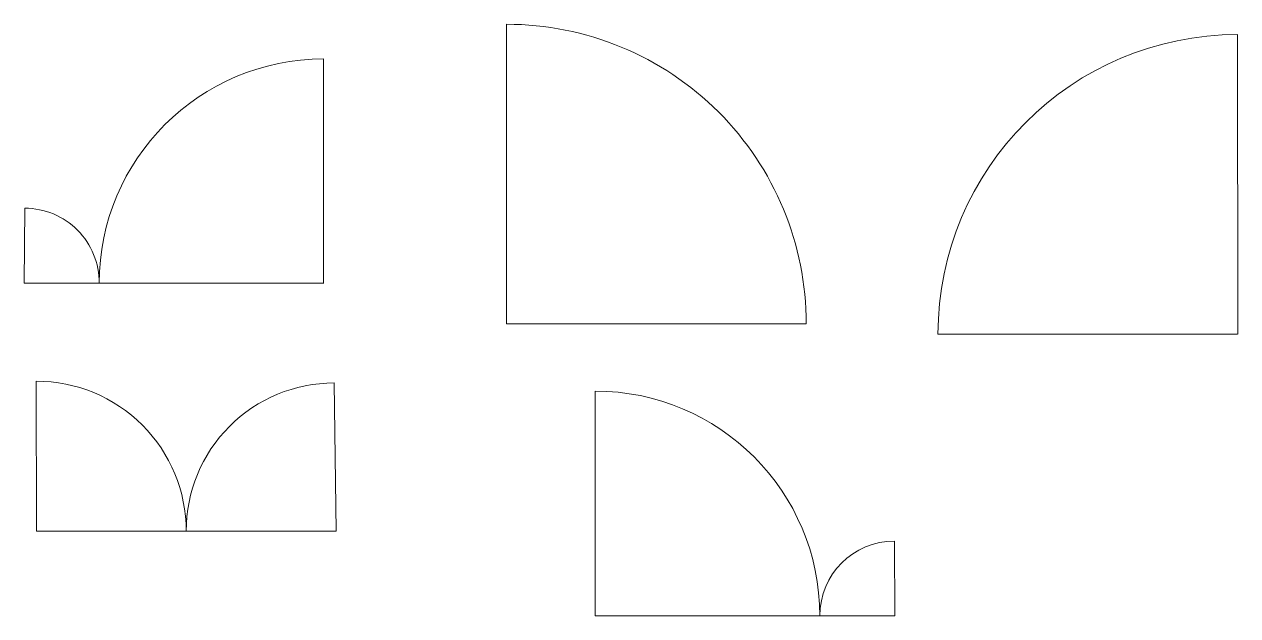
# Model space of a CAD drawing. Header units: inches. Extents: x 11 to 51.5, y 4.6 to 24.4.
import ezdxf

# ---------------------------------------------------------------- set-up
doc = ezdxf.new("R2010")
doc.units = ezdxf.units.IN
doc.header["$MEASUREMENT"] = 0
doc.layers.add('default', color=3, linetype='Continuous', lineweight=13)

# ---------------------------------------------------------------- blocks, each defined once
blk = doc.blocks.new('safety_door_right')
at = {"color": 3}
for p, q in [((4.988, 7.483), (4.988, -0.005)), ((-4.984, 2.501), (-5, 0)), ((-2.5, 0), (-5, 0)), ((0, 0), (-2.5, 0)), ((0, 0), (5, 0))]:
    blk.add_line(p, q, dxfattribs=at)
for centre, radius, start, end in [((4.988, -0.005), 7.488, 90, 179.9637), ((-4.984, 0.017), 2.484, 359.6072, 90)]:
    blk.add_arc(centre, radius, start, end, dxfattribs=at)
blk = doc.blocks.new('double_door')
at = {"color": 3}
for p, q in [((-5.002, 5.006), (-5, 0)), ((4.935, 4.946), (5, 0)), ((0, 0), (-5, 0)), ((0, 0), (5, 0))]:
    blk.add_line(p, q, dxfattribs=at)
for centre, radius, start, end in [((-5.002, 0.004), 5.002, 359.9519, 90), ((4.935, 0.011), 4.935, 90, 180.132)]:
    blk.add_arc(centre, radius, start, end, dxfattribs=at)
blk = doc.blocks.new('safety_door_left')
at = {"color": 3}
for p, q in [((-4.999, 7.5), (-5, 0)), ((4.992, 2.494), (5, -0.001)), ((2.501, 0), (-5, 0)), ((0, 0), (0, 0)), ((2.501, 0), (5, -0.001))]:
    blk.add_line(p, q, dxfattribs=at)
for centre, radius, start, end in [((-5, 0), 7.5, 0.0002, 89.991), ((4.994, 0), 2.494, 90.0437, 180)]:
    blk.add_arc(centre, radius, start, end, dxfattribs=at)
blk = doc.blocks.new('right_door')
at = {"color": 3}
for p, q in [((4.998, 10.003), (5.003, 0)), ((0, 0), (-5, 0)), ((0, 0), (0, 0)), ((0, 0), (5, 0))]:
    blk.add_line(p, q, dxfattribs=at)
blk.add_arc((5.003, 0), 10.003, 90.0313, 180, dxfattribs=at)
blk = doc.blocks.new('left_door')
at = {"color": 3}
for p, q in [((-5, 10), (-5, 0)), ((0, 0), (-5, 0)), ((0, 0), (5, 0))]:
    blk.add_line(p, q, dxfattribs=at)
blk.add_arc((-5, 0), 10, 0, 90.0003, dxfattribs=at)

msp = doc.modelspace()

# ---------------------------------------------------------------- block references
at = {"layer": 'default', "color": 3}
for name, p in [('left_door', (32.08, 14.396)), ('right_door', (46.476, 14.049)), ('safety_door_right', (15.985, 15.753)), ('double_door', (16.389, 7.474)), ('safety_door_left', (35.033, 4.649))]:
    msp.add_blockref(name, p, dxfattribs=at)

doc.saveas('drawing.dxf')
